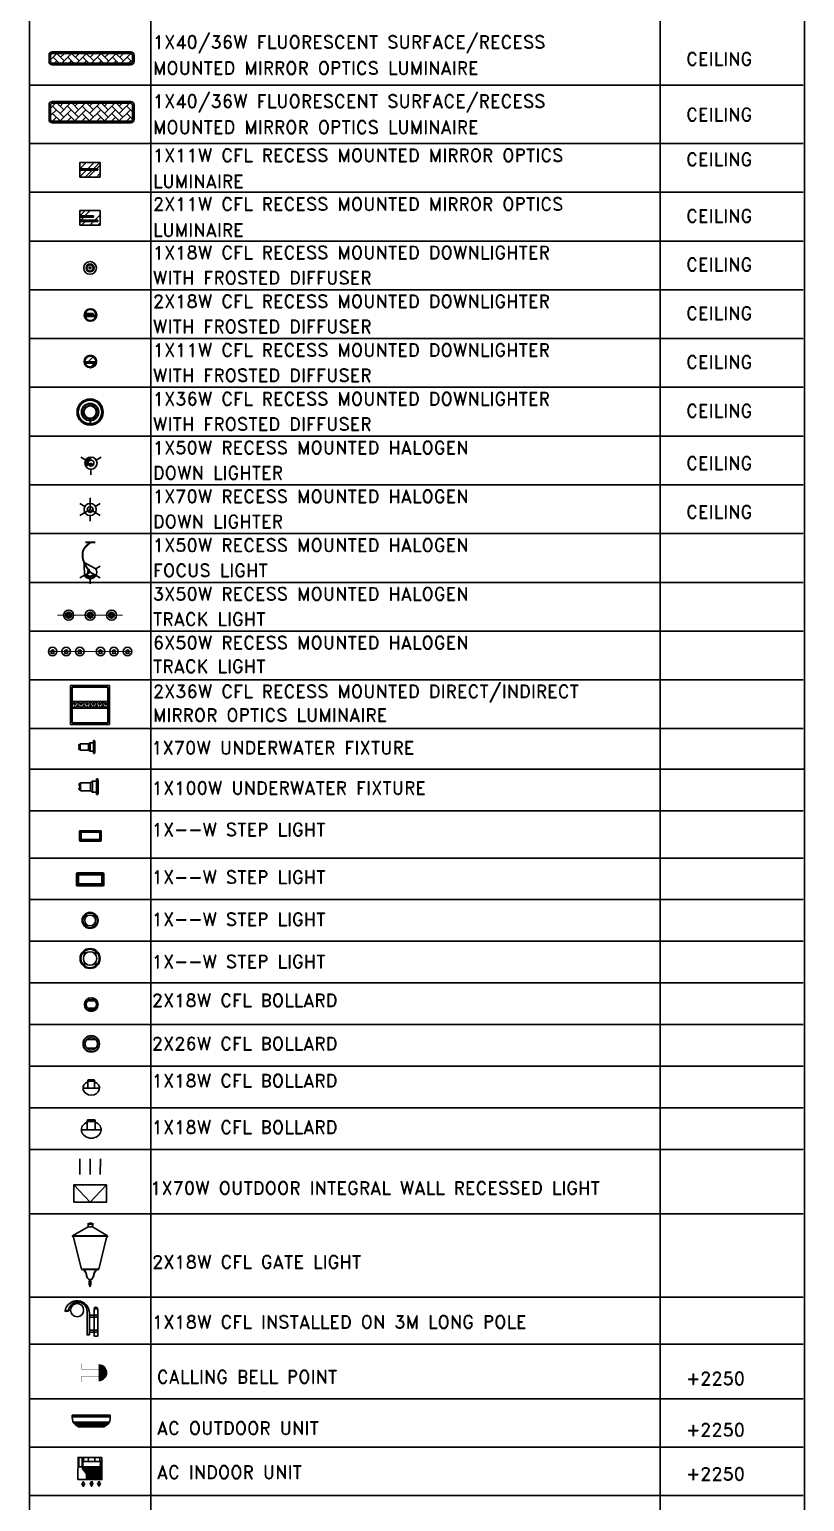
# Model space of a CAD drawing. Header units: metres. Extents: x 191982 to 427160, y -8904 to 80370.
# Drawn here: x 191982 to 203831, y 35884 to 58379 of the extents above; entities that cross this region are included whole.
import ezdxf
from ezdxf.enums import TextEntityAlignment as Align

# ---------------------------------------------------------------- set-up
doc = ezdxf.new("R2010")
doc.units = ezdxf.units.M
doc.header["$LTSCALE"] = 700
doc.header["$MEASUREMENT"] = 0
doc.layers.get('0').update_dxf_attribs({"lineweight": 9})
for name, color, linetype, lineweight in [('EMATE_LEGENDS', 7, 'Continuous', 30), ('EMATE_LIGHTS', 6, 'Continuous', 30), ('EMATE_POINTS', 1, 'Continuous', 30)]:
    doc.layers.add(name, color=color, linetype=linetype, lineweight=lineweight)
doc.styles.add('ROMAND', font='ROMAND.shx')

# ---------------------------------------------------------------- blocks, each defined once
blk = doc.blocks.new('BELL')
h = blk.add_hatch()
h.set_pattern_fill('ANSI31', color=256, scale=100, style=0)
h.set_pattern_definition([(45, (-34783.512, 13792.402), (-8.8388348, 8.8388348), [])])
h.paths.add_polyline_path([(-119, 0), (119, 0, 1)])
at = {"const_width": 5}
for points in [[(-53, 0), (-53, -265), (-142, -265)], [(-119, 0), (119, 0)], [(53, 0), (53, -265), (142, -265)]]:
    blk.add_lwpolyline(points, dxfattribs=at)
blk.add_arc((0, 0), 119, 0, 180)
blk = doc.blocks.new('CFL-1X18R')
for p, q in [((-12, -10), (-12, 10)), ((-12, 10), (-2, 10)), ((-2, -10), (-2, 10)), ((2, -10), (2, 10)), ((2, 10), (12, 10)), ((12, -10), (12, 10)), ((-12, -10), (-2, -10)), ((2, -10), (12, -10))]:
    blk.add_line(p, q)
for radius in [97.5, 60, 47.5]:
    blk.add_circle((0, 0), radius)
at = {"style": 'ROMAND', "flags": 1}
for tag, p in [('WATT', (2, 31)), ('DESC', (2, -183))]:
    blk.add_attdef(tag, text='', height=150, dxfattribs=at).set_placement(p, align=Align.CENTER)
blk = doc.blocks.new('CFL-1X11R')
h = blk.add_hatch()
h.set_pattern_fill('ANSI32', color=256, scale=50, angle=135, style=0)
h.set_pattern_definition([(180, (-85.549, -534.83), (-4e-15, -18.75), []), (180, (-91.799, -528.58), (-4e-15, -18.75), [])])
h.paths.add_polyline_path([(-95, 0, 1), (95, 0, 1)])
h.paths.add_polyline_path([(84, 0, -1), (-84, 0, -1)], flags=16)
h = blk.add_hatch()
h.set_pattern_fill('AR-RROOF', color=256, scale=180, angle=45, style=0)
h.set_pattern_definition([(45, (-85.55, -534.83), (152.735, 407.294), [2700, -360, 900, -180]), (45, (20.1, -301.9), (-296.56, 42), [540, -59.4, 1080, -135]), (45, (-130.1, -363), (576.575, 747.13), [1440, -252, 720, -180])])
h.paths.add_polyline_path([(69, -3), (69, -23), (-81, -23, 0.870121), (84, 0, 1), (-84, 0, 0.008931), (-84, -3)])
for p, q in [((69, -3), (-84, -3)), ((69, -23), (-81, -23)), ((69, -3), (69, -23))]:
    blk.add_line(p, q)
for radius in [95, 84]:
    blk.add_circle((0, 0), radius)
at = {"style": 'ROMAND', "flags": 1}
for tag, p in [('WATT', (-5, 43)), ('DESC', (-5, -171))]:
    blk.add_attdef(tag, text='', height=150, dxfattribs=at).set_placement(p, align=Align.CENTER)
blk = doc.blocks.new('CFL-SQ-2X11F')
h = blk.add_hatch()
h.set_pattern_fill('AR-RROOF', color=256, scale=180, angle=45, style=0)
h.set_pattern_definition([(45, (-127.63, -440.13), (152.735, 407.294), [2700, -360, 900, -180]), (45, (-21.99, -207.21), (-296.56, 42), [540, -59.4, 1080, -135]), (45, (-172.18, -268.31), (576.575, 747.13), [1440, -252, 720, -180])])
h.paths.add_polyline_path([(156, -112), (156, 112), (-156, 112), (-156, -112)])
h = blk.add_hatch()
h.set_pattern_fill('ANGLE', color=256, scale=50, angle=45, style=0)
h.set_pattern_definition([(45, (-127.627, -440.134), (-9.72272, 9.72272), [10, -3.75]), (135, (-127.627, -440.134), (-9.72272, -9.72272), [10, -3.75])])
h.paths.add_polyline_path([(50, 14), (50, 34), (-156, 34), (-156, 14)])
h.paths.add_polyline_path([(-156, -35), (-156, -55), (117, -55), (117, -35)])
for p, q in [((-156, 112), (-156, -112)), ((156, 112), (-156, 112)), ((50, 34), (-156, 34)), ((50, 14), (-156, 14)), ((50, 34), (50, 14)), ((156, -112), (156, 112)), ((117, -35), (-156, -35)), ((117, -55), (-156, -55)), ((156, -112), (-156, -112)), ((117, -35), (117, -55))]:
    blk.add_line(p, q)
at = {"style": 'ROMAND', "flags": 1}
for tag, p in [('WATT', (18, -291)), ('DESC', (18, -505))]:
    blk.add_attdef(tag, text='', height=150, dxfattribs=at).set_placement(p, align=Align.CENTER)
blk = doc.blocks.new('CFL-SQ-1X11F')
h = blk.add_hatch()
h.set_pattern_fill('AR-RROOF', color=256, scale=180, angle=45, style=0)
h.set_pattern_definition([(45, (-127.63, -440.13), (152.735, 407.294), [2700, -360, 900, -180]), (45, (-21.99, -207.21), (-296.56, 42), [540, -59.4, 1080, -135]), (45, (-172.18, -268.31), (576.575, 747.13), [1440, -252, 720, -180])])
h.paths.add_polyline_path([(156, 112), (-156, 112), (-156, -112), (156, -112)])
for p, q in [((-156, 112), (-156, -112)), ((156, 112), (-156, 112)), ((117, 12), (-156, 12)), ((117, 12), (117, -8)), ((156, -112), (156, 112)), ((117, -8), (-156, -8)), ((156, -112), (-156, -112))]:
    blk.add_line(p, q)
at = {"style": 'ROMAND', "flags": 1}
for tag, p in [('WATT', (18, -291)), ('DESC', (18, -505))]:
    blk.add_attdef(tag, text='', height=150, dxfattribs=at).set_placement(p, align=Align.CENTER)
blk = doc.blocks.new('FL-MO-2X40')
h = blk.add_hatch()
h.set_pattern_fill('AR-HBONE', color=256, scale=20, style=0)
h.set_pattern_definition([(45, (-1693.15, 639.375), (9e-15, 113.137), [240, -80]), (135, (-1636.58, 695.94), (9e-15, 113.137), [240, -80])])
h.paths.add_polyline_path([(-600, 137, 0.414214), (-625, 112), (-625, -112, 0.414214), (-600, -137), (600, -137, 0.414214), (625, -112), (625, 112, 0.414214), (600, 137)])
for points in [[(-650, -112), (-650, 112, -0.414214), (-600, 162), (600, 162, -0.414214), (650, 112), (650, -112, -0.414214), (600, -162), (-600, -162, -0.414214)], [(-625, -112), (-625, 112, -0.414214), (-600, 137), (600, 137, -0.414214), (625, 112), (625, -112, -0.414214), (600, -137), (-600, -137, -0.414214)]]:
    blk.add_lwpolyline(points, format="xyb", close=True)
at = {"style": 'ROMAND', "flags": 1}
for tag, p in [('WATT', (-9, 32)), ('DESC', (-9, -181))]:
    blk.add_attdef(tag, text='', height=150, dxfattribs=at).set_placement(p, align=Align.CENTER)
blk = doc.blocks.new('FL-MO-1X40')
h = blk.add_hatch()
h.set_pattern_fill('AR-HBONE', color=256, scale=20, style=0)
h.set_pattern_definition([(45, (-26802.25, -2120.76), (9e-15, 113.13708), [240, -80]), (135, (-26745.68, -2064.195), (9e-15, 113.13708), [240, -80])])
h.paths.add_polyline_path([(600, -75, 0.414214), (625, -50), (625, 50, 0.414214), (600, 75), (-600, 75, 0.414214), (-625, 50), (-625, -50, 0.414214), (-600, -75)])
for points in [[(-650, -50), (-650, 50, -0.414214), (-600, 100), (600, 100, -0.414214), (650, 50), (650, -50, -0.414214), (600, -100), (-600, -100, -0.414214)], [(-625, -50), (-625, 50, -0.414214), (-600, 75), (600, 75, -0.414214), (625, 50), (625, -50, -0.414214), (600, -75), (-600, -75, -0.414214)]]:
    blk.add_lwpolyline(points, format="xyb", close=True)
at = {"style": 'ROMAND', "flags": 1}
for tag, p in [('WATT', (-19, 27)), ('DESC', (-19, -187))]:
    blk.add_attdef(tag, text='', height=150, dxfattribs=at).set_placement(p, align=Align.CENTER)
blk = doc.blocks.new('CFL-2X36IN')
h = blk.add_hatch()
h.set_pattern_fill('HEX', color=256, scale=5, style=0)
h.set_pattern_definition([(0, (119.646, 295.673), (0, 27.4963), [15.875, -31.75]), (120, (119.646, 295.673), (-23.8125, -13.7481), [15.875, -31.75]), (60, (135.52, 295.673), (-23.8125, 13.7482), [15.875, -31.75])])
h.paths.add_polyline_path([(272, -50), (272, 50), (-272, 50), (-272, -50)])
for p, q in [((-298, 298), (298, 298)), ((-298, -298), (-298, 298)), ((-272, 272), (272, 272)), ((-272, -272), (-272, 272)), ((272, 272), (272, -272)), ((298, 298), (298, -298)), ((-272, 50), (272, 50)), ((-272, -50), (272, -50)), ((298, -298), (-298, -298)), ((272, -272), (-272, -272))]:
    blk.add_line(p, q)
at = {"style": 'ROMAND', "flags": 1}
for tag, p in [('WATT', (5, 31)), ('DESC', (5, -183))]:
    blk.add_attdef(tag, text='', height=150, dxfattribs=at).set_placement(p, align=Align.CENTER)
blk = doc.blocks.new('HAL-TRA-FC6')
at = {"const_width": 15}
blk.add_lwpolyline([(650, 0), (-650, 0)], dxfattribs=at)
for points, const_width in [([(-573, 12, 0.414214), (-585, 0, 0.131652), (-584, -6, 0.131652)], 25), ([(-365, 12, 0.414214), (-378, 0, 0.131652), (-376, -6, 0.131652)], 25), ([(-158, 12, 0.414214), (-170, 0, 0.131652), (-168, -6, 0.131652)], 25), ([(158, 12, -0.414214), (170, 0, -0.131652), (168, -6, -0.131652)], 25), ([(365, 12, -0.414214), (378, 0, -0.131652), (376, -6, -0.131652)], 25), ([(573, 12, -0.414214), (585, 0, -0.131652), (584, -6, -0.131652)], 25), ([(-603, -18, 0.414214), (-555, -30, 0.131652), (-543, -18, 0.131652)], 20), ([(-396, -18, 0.414214), (-348, -30, 0.131652), (-335, -18, 0.131652)], 20), ([(-188, -18, 0.414214), (-140, -30, 0.131652), (-127, -18, 0.131652)], 20), ([(188, -18, -0.414214), (140, -30, -0.131652), (127, -18, -0.131652)], 20), ([(396, -18, -0.414214), (348, -30, -0.131652), (335, -18, -0.131652)], 20), ([(603, -18, -0.414214), (555, -30, -0.131652), (543, -18, -0.131652)], 20)]:
    blk.add_lwpolyline(points, format="xyb", dxfattribs=dict(const_width=const_width))
for centre, radius in [((-573, 0), 65), ((-573, 0), 25), ((-365, 0), 65), ((-365, 0), 25), ((-158, 0), 65), ((-158, 0), 25), ((158, 0), 65), ((158, 0), 25), ((365, 0), 65), ((365, 0), 25), ((573, 0), 65), ((573, 0), 25)]:
    blk.add_circle(centre, radius)
at = {"style": 'ROMAND', "flags": 1}
for tag, p in [('WATT', (5, 29)), ('DESC', (5, -185))]:
    blk.add_attdef(tag, text='', height=150, dxfattribs=at).set_placement(p, align=Align.CENTER)
blk = doc.blocks.new('HAL-TRA-FC3')
at = {"const_width": 15}
blk.add_lwpolyline([(500, 0), (-500, 0)], dxfattribs=at)
for points, const_width in [([(-328, 12, 0.414214), (-341, 0, 0.131652), (-339, -6, 0.131652)], 25), ([(0, 12, 0.414214), (-12, 0, 0.131652), (-11, -6, 0.131652)], 25), ([(328, 12, -0.414214), (341, 0, -0.131652), (339, -6, -0.131652)], 25), ([(-358, -18, 0.414214), (-311, -30, 0.131652), (-298, -18, 0.131652)], 20), ([(-30, -18, 0.414214), (18, -30, 0.131652), (30, -18, 0.131652)], 20), ([(358, -18, -0.414214), (311, -30, -0.131652), (298, -18, -0.131652)], 20)]:
    blk.add_lwpolyline(points, format="xyb", dxfattribs=dict(const_width=const_width))
for centre, radius in [((-328, 0), 76.7), ((-328, 0), 45), ((-328, 0), 25), ((0, 0), 76.7), ((0, 0), 45), ((0, 0), 25), ((328, 0), 76.7), ((328, 0), 45), ((328, 0), 25)]:
    blk.add_circle(centre, radius)
at = {"style": 'ROMAND', "flags": 1}
for tag, p in [('WATT', (5, 29)), ('DESC', (5, -185))]:
    blk.add_attdef(tag, text='', height=150, dxfattribs=at).set_placement(p, align=Align.CENTER)
blk = doc.blocks.new('HAL-FOC')
h = blk.add_hatch()
h.set_pattern_fill('ANSI31', color=256, style=0)
h.set_pattern_definition([(45, (-112.91174, -157.21408), (-0.08838835, 0.08838835), [])])
h.paths.add_polyline_path([(0, 45), (0, 93, 0.414214), (-93, 0, 0.131652), (-80, -46), (-39, -22, -0.131652), (-45, 0, -0.414214)])
h.paths.add_polyline_path([(39, -22), (0, 0), (-39, -22, 0.57735)])
for p, q in [((-78, 45), (-156, 90)), ((78, 45), (156, 90)), ((0, -90), (0, -180))]:
    blk.add_line(p, q)
for radius in [92.8, 45]:
    blk.add_circle((0, 0), radius)
at = {"style": 'ROMAND', "flags": 1}
for tag, p in [('WATT', (5, 29)), ('DESC', (5, -185))]:
    blk.add_attdef(tag, text='', height=150, dxfattribs=at).set_placement(p, align=Align.CENTER)
blk = doc.blocks.new('HAL-ADJ')
for p, q in [((0, -447), (-155, -537)), ((-91, -300), (88, -396)), ((-87, -497), (-91, -320)), ((0, -447), (156, -537)), ((78, -402), (156, -357)), ((0, -537), (0, -627))]:
    blk.add_line(p, q)
at = {"const_width": 30}
for points in [[(0, -447), (-31, -405), (-57, -367), (-77, -332), (-91, -300), (-102, -272), (-109, -245), (-113, -222), (-115, -200), (-115, -179), (-114, -160), (-112, -143), (-107, -126), (-102, -111), (-94, -96), (-85, -81), (-74, -67), (-62, -53), (-48, -40), (-34, -27), (-21, -16), (-9, -7), (0, 0), (6, 5), (8, 6)], [(-70, 6), (82, 6)]]:
    blk.add_lwpolyline(points, dxfattribs=at)
for points, const_width in [([(0, -422, 0.414214), (-25, -447, 0.131652), (-21, -459, 0.131652)], 50), ([(-60, -482, 0.414214), (35, -507, 0.131652), (61, -482, 0.131652)], 40)]:
    blk.add_lwpolyline(points, format="xyb", dxfattribs=dict(const_width=const_width))
blk.add_arc((0, -447), 101, 210, 30)
at = {"style": 'ROMAND', "flags": 1}
for tag, p in [('WATT', (3, 35)), ('DESC', (3, -179))]:
    blk.add_attdef(tag, text='', height=150, dxfattribs=at).set_placement(p, align=Align.CENTER)
blk = doc.blocks.new('HAL-SPOT')
for p, q in [((-78, 45), (-156, 90)), ((0, 0), (-156, -90)), ((0, 0), (0, 180)), ((0, 0), (156, -90)), ((78, 45), (156, 90)), ((0, -90), (0, -180))]:
    blk.add_line(p, q)
at = {"const_width": 20}
blk.add_lwpolyline([(-30, -18, 0.414214), (18, -30, 0.131652), (30, -18, 0.131652)], format="xyb", dxfattribs=at)
for radius in [92.8, 45]:
    blk.add_circle((0, 0), radius)
at = {"style": 'ROMAND', "flags": 1}
for tag, p in [('WATT', (5, 29)), ('DESC', (5, -185))]:
    blk.add_attdef(tag, text='', height=150, dxfattribs=at).set_placement(p, align=Align.CENTER)
blk = doc.blocks.new('CFL-1X36R')
h = blk.add_hatch()
h.set_pattern_fill('ANSI31', color=256, scale=180, style=0)
h.set_pattern_definition([(45, (-511.831, -305.69), (-15.9099, 15.9099), [])])
h.paths.add_polyline_path([(-132, 0, 1), (132, 0, 1)])
h.paths.add_polyline_path([(95, 0, -1), (-95, 0, -1)], flags=16)
at = {"const_width": 30}
blk.add_lwpolyline([(5, -93), (5, -181)], dxfattribs=at)
for radius in [200, 180, 132, 95]:
    blk.add_circle((0, 0), radius)
at = {"style": 'ROMAND', "flags": 1}
for tag, p in [('WATT', (8, 34)), ('DESC', (8, -180))]:
    blk.add_attdef(tag, text='', height=150, dxfattribs=at).set_placement(p, align=Align.CENTER)
blk = doc.blocks.new('CFL-2X18R')
h = blk.add_hatch()
h.set_pattern_fill('ANSI37', color=256, scale=100, style=0)
h.paths.add_polyline_path([(40, 3), (40, 23), (-81, 23, 0.060481), (-84, 3)])
h.paths.add_polyline_path([(69, -23), (69, -3), (-84, -3, 0.060481), (-81, -23)])
for p, q in [((40, 3), (-84, 3)), ((40, 23), (-81, 23)), ((40, 23), (40, 3)), ((69, -3), (-84, -3)), ((69, -23), (-81, -23)), ((69, -3), (69, -23))]:
    blk.add_line(p, q)
for radius in [95, 84]:
    blk.add_circle((0, 0), radius)
at = {"style": 'ROMAND', "flags": 1}
for tag, p in [('WATT', (8, 34)), ('DESC', (8, -180))]:
    blk.add_attdef(tag, text='', height=150, dxfattribs=at).set_placement(p, align=Align.CENTER)
blk = doc.blocks.new('UN-1X150')
for p, q in [((-22, 48), (-13, 48)), ((-22, 48), (-22, 12)), ((-13, 37), (-22, 37)), ((-13, 23), (-22, 23)), ((-22, 12), (-13, 12)), ((-13, 48), (-13, 12)), ((-13, 42), (0, 42)), ((-13, 18), (0, 18)), ((-10, 40), (-10, 20)), ((-6, 40), (-6, 20)), ((-3, 40), (-3, 20)), ((0, 60), (0, -60)), ((0, 60), (154, 60)), ((184, 84), (154, 60)), ((154, -60), (154, 60)), ((184, 84), (246, 84)), ((184, -84), (184, 84)), ((246, 120), (246, -120)), ((246, 120), (264, 120)), ((264, 120), (264, -120)), ((269, 106), (264, 106)), ((269, 106), (269, -106)), ((-22, -12), (-13, -12)), ((-22, -48), (-22, -12)), ((-13, -23), (-22, -23)), ((-13, -37), (-22, -37)), ((-22, -48), (-13, -48)), ((-13, -48), (-13, -12)), ((-13, -18), (0, -18)), ((-13, -42), (0, -42)), ((-10, -40), (-10, -20)), ((-6, -40), (-6, -20)), ((-3, -40), (-3, -20)), ((0, -60), (154, -60)), ((184, -84), (154, -60)), ((184, -84), (246, -84)), ((246, -120), (264, -120)), ((269, -106), (264, -106))]:
    blk.add_line(p, q)
at = {"style": 'ROMAND', "flags": 1}
for tag, p in [('WATT', (138, 31)), ('DESC', (138, -183))]:
    blk.add_attdef(tag, text='', height=150, dxfattribs=at).set_placement(p, align=Align.CENTER)
blk = doc.blocks.new('UN-1X100')
for p, q in [((-18, 40), (-11, 40)), ((-18, 40), (-18, 10)), ((-11, 31), (-18, 31)), ((-11, 19), (-18, 19)), ((-18, 10), (-11, 10)), ((-11, 40), (-11, 10)), ((-11, 35), (0, 35)), ((-11, 15), (0, 15)), ((-8, 34), (-8, 17)), ((-5, 34), (-5, 17)), ((-2, 34), (-2, 17)), ((0, 50), (0, -50)), ((0, 50), (128, 50)), ((153, 64), (128, 50)), ((128, -50), (128, 50)), ((153, 64), (205, 64)), ((153, -64), (153, 64)), ((205, 100), (205, -100)), ((205, 100), (220, 100)), ((220, 100), (220, -100)), ((224, 88), (220, 88)), ((224, 88), (224, -88)), ((-18, -10), (-11, -10)), ((-18, -40), (-18, -10)), ((-11, -19), (-18, -19)), ((-11, -31), (-18, -31)), ((-18, -40), (-11, -40)), ((-11, -40), (-11, -10)), ((-11, -15), (0, -15)), ((-11, -35), (0, -35)), ((-8, -34), (-8, -17)), ((-5, -34), (-5, -17)), ((-2, -34), (-2, -17)), ((0, -50), (128, -50)), ((153, -64), (128, -50)), ((153, -64), (205, -64)), ((205, -100), (220, -100)), ((224, -88), (220, -88))]:
    blk.add_line(p, q)
at = {"style": 'ROMAND', "flags": 1}
for tag, p in [('WATT', (113, 31)), ('DESC', (113, -183))]:
    blk.add_attdef(tag, text='', height=150, dxfattribs=at).set_placement(p, align=Align.CENTER)
blk = doc.blocks.new('B1X26CFL')
for p, q in [((-151, 0), (151, 0)), ((-60, 0), (-60, 144)), ((-60, 126), (60, 126)), ((-54, 150), (54, 150)), ((60, 0), (60, 144))]:
    blk.add_line(p, q)
for centre, start, end in [((-54, 144), 90, 180), ((54, 144), 0, 90)]:
    blk.add_arc(centre, 6, start, end)
blk.add_ellipse((0, 0), major_axis=(151, 0), ratio=0.843698, start_param=1.978852, end_param=7.445926)
at = {"style": 'ROMAND', "flags": 1}
for tag, p in [('WATT', (0, 44)), ('DESC', (0, -170))]:
    blk.add_attdef(tag, text='', height=150, dxfattribs=at).set_placement(p, align=Align.CENTER)
blk = doc.blocks.new('B1X18CFL')
for p, q in [((-126, 0), (126, 0)), ((-50, 0), (-50, 120)), ((-50, 105), (50, 105)), ((-45, 125), (45, 125)), ((50, 0), (50, 120))]:
    blk.add_line(p, q)
for centre, start, end in [((-45, 120), 90, 180), ((45, 120), 0, 90)]:
    blk.add_arc(centre, 5, start, end)
blk.add_ellipse((0, 0), major_axis=(126, 0), ratio=0.843698, start_param=1.978852, end_param=7.445926)
at = {"style": 'ROMAND', "flags": 1}
for tag, p in [('WATT', (0, 44)), ('DESC', (0, -170))]:
    blk.add_attdef(tag, text='', height=150, dxfattribs=at).set_placement(p, align=Align.CENTER)
blk = doc.blocks.new('B2X26CFL')
for p, q in [((-69, 67), (69, 67)), ((-69, -67), (69, -67))]:
    blk.add_line(p, q)
for radius in [126, 122, 96]:
    blk.add_circle((0, 0), radius)
at = {"style": 'ROMAND', "flags": 1}
for tag, p in [('WATT', (7, 44)), ('DESC', (7, -170))]:
    blk.add_attdef(tag, text='', height=150, dxfattribs=at).set_placement(p, align=Align.CENTER)
blk = doc.blocks.new('B2X18CFL')
for p, q in [((-57, 56), (57, 56)), ((-57, -56), (57, -56))]:
    blk.add_line(p, q)
for radius in [105, 102, 80]:
    blk.add_circle((0, 0), radius)
at = {"style": 'ROMAND', "flags": 1}
for tag, p in [('WATT', (7, 44)), ('DESC', (7, -170))]:
    blk.add_attdef(tag, text='', height=150, dxfattribs=at).set_placement(p, align=Align.CENTER)
blk = doc.blocks.new('1X150ROUND')
for centre, radius in [((0, 0), 153), ((0, 0), 141), ((0, 0), 103), ((-84, 84), 12.5), ((84, 84), 12.5), ((-84, -84), 12.5), ((84, -84), 12.5)]:
    blk.add_circle(centre, radius)
at = {"style": 'ROMAND', "flags": 1}
for tag, p in [('WATT', (2, 27)), ('DESC', (2, -187))]:
    blk.add_attdef(tag, text='', height=150, dxfattribs=at).set_placement(p, align=Align.CENTER)
blk = doc.blocks.new('1X70ROUND')
for centre, radius in [((0, 0), 122), ((0, 0), 112), ((0, 0), 82.5), ((-67, 67), 10), ((67, 67), 10), ((-67, -67), 10), ((67, -67), 10)]:
    blk.add_circle(centre, radius)
at = {"style": 'ROMAND', "flags": 1}
for tag, p in [('WATT', (2, 27)), ('DESC', (2, -187))]:
    blk.add_attdef(tag, text='', height=150, dxfattribs=at).set_placement(p, align=Align.CENTER)
blk = doc.blocks.new('1X150SQ')
for p, q in [((-208, 87), (-208, -88)), ((-202, 87), (-202, -88)), ((-196, 100), (196, 100)), ((-196, 94), (196, 94)), ((-177, 69), (177, 69)), ((-177, 69), (-177, -69)), ((177, 69), (177, -69)), ((202, 87), (202, -88)), ((208, 87), (208, -88)), ((-196, -94), (196, -94)), ((-196, -100), (196, -100)), ((-177, -69), (177, -69))]:
    blk.add_line(p, q)
for centre in [(-191, 82), (0, 82), (191, 82), (-191, -82), (0, -82), (191, -82)]:
    blk.add_circle(centre, 7.2)
for centre, radius, start, end in [((-196, 87), 12.5, 90, 180), ((-196, 87), 6.25, 90, 180), ((196, 87), 12.5, 0, 90), ((196, 87), 6.25, 0, 90), ((-196, -88), 12.5, 180, 270), ((-196, -88), 6.25, 180, 270), ((196, -88), 6.25, 270, 0), ((196, -88), 12.5, 270, 0)]:
    blk.add_arc(centre, radius, start, end)
at = {"style": 'ROMAND', "flags": 1}
for tag, p in [('WATT', (1, 30)), ('DESC', (1, -184))]:
    blk.add_attdef(tag, text='', height=150, dxfattribs=at).set_placement(p, align=Align.CENTER)
blk = doc.blocks.new('1X70SQ')
for p, q in [((-167, 70), (-167, -70)), ((-162, 70), (-162, -70)), ((-157, 80), (156, 80)), ((-157, 75), (156, 75)), ((-142, 55), (-142, -55)), ((-142, 55), (142, 55)), ((142, 55), (142, -55)), ((162, 70), (162, -70)), ((166, 70), (166, -70)), ((-157, -75), (156, -75)), ((-157, -80), (156, -80)), ((-142, -55), (142, -55))]:
    blk.add_line(p, q)
for centre in [(-153, 66), (0, 66), (153, 66), (-153, -66), (0, -66), (153, -66)]:
    blk.add_circle(centre, 5.76)
for centre, radius, start, end in [((-157, 70), 10, 90, 180), ((-157, 70), 5, 90, 180), ((156, 70), 10, 0, 90), ((156, 70), 5, 0, 90), ((-157, -70), 10, 180, 270), ((-157, -70), 5, 180, 270), ((156, -70), 10, 270, 0), ((156, -70), 5, 270, 0)]:
    blk.add_arc(centre, radius, start, end)
at = {"style": 'ROMAND', "flags": 1}
for tag, p in [('WATT', (1, 30)), ('DESC', (1, -184))]:
    blk.add_attdef(tag, text='', height=150, dxfattribs=at).set_placement(p, align=Align.CENTER)
blk = doc.blocks.new('IDU')
at = {"layer": 'EMATE_POINTS'}
h = blk.add_hatch(dxfattribs=at)
h.set_pattern_fill('ANSI31', color=256, scale=100, style=0)
h.set_pattern_definition([(134.9824, (1218.41735, 278.20873), (0.0884155, 0.0883612), [])])
edge = h.paths.add_edge_path()
edge.add_spline(control_points=[(1214.65, 279.53), (1214.65, 279.45), (1214.65, 279.36), (1214.65, 279.28)], knot_values=[191.198976, 191.198976, 191.198976, 191.198976, 213.95502, 213.95502, 213.95502, 213.95502], degree=3, periodic=0)
edge.add_line((1214.65, 279.28), (1208.85, 279.28))
edge.add_spline(control_points=[(1208.85, 279.28), (1208.85, 279.36), (1208.85, 279.45), (1208.85, 279.53)], knot_values=[191.170918, 191.170918, 191.170918, 191.170918, 213.95502, 213.95502, 213.95502, 213.95502], degree=3, periodic=0)
edge.add_line((1208.85, 279.53), (1214.65, 279.53))
for p, q in [((1214.65, 279.53), (1208.85, 279.53)), ((1208.85, 279.28), (1214.65, 279.28)), ((1209, 278.46), (1214.5, 278.46)), ((1209.12, 278.28), (1214.38, 278.28)), ((1209.31, 278.1), (1214.19, 278.1)), ((1209.54, 277.95), (1213.96, 277.95)), ((1213.69, 277.78), (1209.81, 277.78))]:
    blk.add_line(p, q, dxfattribs=at)
for points in [[(1209.81, 277.78), (1209.5, 277.96), (1208.84, 278.34), (1208.85, 279.11), (1208.85, 279.53)], [(1213.69, 277.78), (1214, 277.96), (1214.66, 278.34), (1214.65, 279.11), (1214.65, 279.53)]]:
    blk.add_open_spline(points, degree=3, knots=[0, 0, 0, 0, 99.430222, 213.95502, 213.95502, 213.95502, 213.95502], dxfattribs=at)
blk = doc.blocks.new('ODU')
at = {"layer": 'EMATE_POINTS'}
h = blk.add_hatch(dxfattribs=at)
h.set_pattern_fill('ANSI37', color=256, scale=1.40625, angle=179.8303, style=0)
h.set_pattern_definition([(134.830252, (6427.41282, 2172.25078), (0.124663815, 0.123927322), []), (44.830252, (6427.41282, 2172.25078), (0.123927322, -0.124663815), [])])
h.paths.add_polyline_path([(1210.94, 286.4), (1213.05, 286.39), (1213.05, 285.51), (1210.94, 285.52)])
h.paths.add_polyline_path([(1210.36, 287.1), (1213.05, 287.09), (1213.05, 286.39), (1210.94, 286.4)])
for p, q in [((1209.79, 288.9), (1209.78, 287.47)), ((1210.26, 288.89), (1209.79, 288.9)), ((1210.26, 288.89), (1210.26, 287.47)), ((1213.16, 288.26), (1210.26, 288.27)), ((1210.36, 287.33), (1210.37, 288.27)), ((1212.96, 288.89), (1212.2, 288.89)), ((1212.2, 288.89), (1212.2, 288.27)), ((1212.2, 288.27), (1212.96, 288.26)), ((1212.96, 288.26), (1212.96, 288.89)), ((1213.06, 288.26), (1213.05, 287.32)), ((1213.16, 287.46), (1213.16, 288.26)), ((1209.78, 287.47), (1210.26, 287.47)), ((1213.16, 287.46), (1210.26, 287.47)), ((1213.05, 287.32), (1210.36, 287.33)), ((1213.05, 287.25), (1210.36, 287.26)), ((1213.05, 287.17), (1210.36, 287.18)), ((1213.05, 287.09), (1210.36, 287.1)), ((1210.94, 286.4), (1210.36, 287.1)), ((1210.94, 286.4), (1213.05, 286.39)), ((1210.94, 285.52), (1210.94, 286.4)), ((1213.05, 286.39), (1213.05, 287.09)), ((1213.05, 286.39), (1213.05, 285.51))]:
    blk.add_line(p, q, dxfattribs=at)
for points in [[(1213.28, 288.9), (1209.65, 288.91), (1209.64, 285.5), (1213.27, 285.49)], [(1210.46, 288.27), (1210.46, 288.89), (1211.23, 288.89), (1211.22, 288.27)], [(1210.67, 284.74), (1210.53, 284.74), (1210.53, 284.51), (1210.36, 284.51), (1210.36, 284.74), (1210.22, 284.74), (1210.45, 285.19)], [(1211.94, 284.95), (1211.81, 284.95), (1211.81, 285.18), (1211.63, 285.18), (1211.63, 284.95), (1211.49, 284.95), (1211.72, 284.5)], [(1213.09, 284.95), (1212.95, 284.95), (1212.95, 285.18), (1212.78, 285.18), (1212.78, 284.95), (1212.64, 284.95), (1212.86, 284.5)]]:
    blk.add_lwpolyline(points, close=True, dxfattribs=at)
for points in [[(1210.34, 288.11, 1), (1210.29, 288.11), (1210.29, 288.01, 1), (1210.34, 288.01)], [(1213.08, 288.1, -1), (1213.13, 288.1), (1213.13, 288, -1), (1213.08, 288)], [(1210.34, 287.57, -1), (1210.29, 287.57), (1210.29, 287.68, -1), (1210.34, 287.68)], [(1213.08, 287.57, 1), (1213.13, 287.57), (1213.13, 287.67, 1), (1213.08, 287.67)]]:
    blk.add_lwpolyline(points, format="xyb", close=True, dxfattribs=at)
for points in [[(1210.36, 287.1), (1210.33, 287.14), (1210.36, 287.18), (1210.33, 287.22), (1210.36, 287.26), (1210.33, 287.29), (1210.36, 287.33)], [(1213.05, 287.09), (1213.09, 287.13), (1213.05, 287.17), (1213.09, 287.21), (1213.05, 287.25), (1213.09, 287.29), (1213.05, 287.32)], [(1209.64, 285.52), (1213.29, 285.51)]]:
    blk.add_lwpolyline(points, dxfattribs=at)
blk = doc.blocks.new('Wall-recessed floor washer')
for p, q in [((0.213, 0.127), (0.331, 0.127)), ((0.213, 0.048), (0.331, 0.048)), ((0.213, -0.03), (0.331, -0.03))]:
    blk.add_line(p, q)
blk.add_lwpolyline([(0, 0.172), (0.134, 0.172), (0.134, -0.077), (0, -0.077)], close=True)
blk.add_lwpolyline([(0.134, -0.077), (0, 0.048), (0.134, 0.172)])
blk = doc.blocks.new('EXT1')
at = {"layer": 'EMATE_LIGHTS'}
for p, q in [((1160.23, 307.77), (1160.23, 307.68)), ((1160.36, 307.77), (1160.36, 307.68)), ((1161.78, 302.78), (1161.78, 306.36)), ((1162.15, 302.79), (1162.15, 306.09)), ((1162.83, 306.74), (1163.41, 306.74)), ((1162.85, 302.57), (1162.85, 306.74)), ((1163.41, 302.57), (1163.41, 306.74)), ((1162.15, 305.76), (1163.41, 305.76)), ((1162.15, 305.47), (1163.41, 305.47)), ((1162.15, 303.49), (1163.41, 303.49)), ((1162.15, 303.2), (1163.41, 303.2)), ((1163.41, 302.57), (1162.85, 302.57))]:
    blk.add_line(p, q, dxfattribs=at)
blk.add_circle((1160.27, 306.54), 0.994, dxfattribs=at)
for centre, radius, start, end in [((1160.27, 306.09), 1.88, 0, 170.1547), ((1160.38, 306.38), 1.4, 359.4494, 177.4513), ((1163.12, 306.74), 0.269, 0, 180)]:
    blk.add_arc(centre, radius, start, end, dxfattribs=at)
for centre, major_axis, ratio in [((1158.7, 306.42), (0.292, 0), 0.214057), ((1161.96, 302.79), (0.191, 0), 0.146421)]:
    blk.add_ellipse(centre, major_axis=major_axis, ratio=ratio, dxfattribs=at)
blk.add_spline([(1159.96, 307.48), (1160.02, 307.58), (1160.24, 307.68), (1160.37, 307.68), (1160.6, 307.57), (1160.65, 307.44)], degree=3, dxfattribs=at)
blk = doc.blocks.new('GTE')
at = {"layer": 'EMATE_LIGHTS'}
for p, q in [((1157.88, 323.8), (1158.35, 324.02)), ((1158.35, 324.02), (1158.8, 323.8)), ((1155.62, 322.04), (1157.99, 323.38)), ((1155.62, 322.04), (1160.96, 322.04)), ((1155.62, 322), (1160.96, 322)), ((1155.75, 321.8), (1156.97, 316.92)), ((1157.88, 323.8), (1158.8, 323.8)), ((1157.99, 323.38), (1157.99, 323.79)), ((1157.99, 323.38), (1158.65, 323.38)), ((1158.65, 323.38), (1158.65, 323.79)), ((1158.65, 323.38), (1160.96, 322.04)), ((1160.82, 321.8), (1159.61, 316.92)), ((1156.97, 316.92), (1159.61, 316.92)), ((1156.97, 316.89), (1159.61, 316.89))]:
    blk.add_line(p, q, dxfattribs=at)
for centre, radius in [((1158.29, 315.26), 0.12), ((1158.27, 314.35), 0.0618)]:
    blk.add_circle(centre, radius, dxfattribs=at)
for points in [[(1155.62, 322.04), (1155.65, 321.87), (1155.75, 321.8)], [(1160.96, 322.04), (1160.93, 321.87), (1160.82, 321.8)], [(1158.2, 315.17), (1158.14, 314.99), (1158.29, 314.32)], [(1158.35, 315.17), (1158.41, 314.99), (1158.26, 314.32)]]:
    blk.add_spline(points, degree=3, dxfattribs=at)
for points, knots in [([(1156.97, 316.92), (1157.14, 316.87), (1157.83, 316.66), (1157.65, 315.52), (1158.14, 315.3), (1158.17, 315.29)], [0, 0, 0, 0, 690.891981, 2679.600977, 2833.299312, 2833.299312, 2833.299312, 2833.299312]), ([(1156.98, 316.96), (1157.01, 316.95), (1157.04, 316.94), (1157.1, 316.92), (1157.13, 316.91), (1157.18, 316.89), (1157.21, 316.88), (1157.27, 316.86), (1157.3, 316.84), (1157.35, 316.82), (1157.37, 316.81), (1157.41, 316.78), (1157.43, 316.76), (1157.45, 316.74), (1157.46, 316.74), (1157.46, 316.73), (1157.47, 316.73), (1157.47, 316.72), (1157.48, 316.72), (1157.49, 316.71), (1157.49, 316.7), (1157.51, 316.68), (1157.52, 316.67), (1157.55, 316.64), (1157.56, 316.62), (1157.58, 316.58), (1157.6, 316.56), (1157.62, 316.5), (1157.63, 316.48), (1157.65, 316.42), (1157.66, 316.39), (1157.68, 316.33), (1157.69, 316.31), (1157.71, 316.23), (1157.72, 316.19), (1157.74, 316.11), (1157.75, 316.06), (1157.77, 315.98), (1157.78, 315.94), (1157.8, 315.85), (1157.81, 315.81), (1157.84, 315.74), (1157.85, 315.7), (1157.88, 315.64), (1157.89, 315.61), (1157.91, 315.56), (1157.93, 315.54), (1157.95, 315.5), (1157.97, 315.48), (1157.99, 315.45), (1158.01, 315.44), (1158.04, 315.41), (1158.05, 315.4), (1158.08, 315.38), (1158.08, 315.38), (1158.09, 315.37), (1158.09, 315.37), (1158.1, 315.37), (1158.1, 315.37), (1158.11, 315.36), (1158.11, 315.36), (1158.13, 315.35), (1158.14, 315.35), (1158.16, 315.34), (1158.17, 315.33), (1158.19, 315.33)], [0, 0, 0, 0, 116.417313, 116.417313, 232.834627, 232.834627, 349.25194, 349.25194, 465.669253, 465.669253, 563.334058, 563.334058, 660.998863, 660.998863, 683.547278, 683.547278, 701.948631, 701.948631, 720.349984, 720.349984, 757.15269, 757.15269, 830.758101, 830.758101, 904.363513, 904.363513, 1015.704598, 1015.704598, 1127.045683, 1127.045683, 1238.386768, 1238.386768, 1349.727854, 1349.727854, 1505.876832, 1505.876832, 1662.025809, 1662.025809, 1818.174787, 1818.174787, 1974.323765, 1974.323765, 2130.472743, 2130.472743, 2247.178968, 2247.178968, 2363.885193, 2363.885193, 2457.6168, 2457.6168, 2551.348407, 2551.348407, 2645.080013, 2645.080013, 2674.190627, 2674.190627, 2686.620892, 2686.620892, 2699.051158, 2699.051158, 2723.911689, 2723.911689, 2773.632751, 2773.632751, 2833.299312, 2833.299312, 2833.299312, 2833.299312]), ([(1159.6, 316.96), (1159.57, 316.95), (1159.54, 316.94), (1159.48, 316.92), (1159.45, 316.91), (1159.39, 316.89), (1159.36, 316.88), (1159.31, 316.86), (1159.28, 316.84), (1159.23, 316.82), (1159.21, 316.81), (1159.17, 316.78), (1159.15, 316.76), (1159.13, 316.74), (1159.12, 316.74), (1159.11, 316.73), (1159.11, 316.73), (1159.1, 316.72), (1159.1, 316.72), (1159.09, 316.71), (1159.08, 316.7), (1159.06, 316.68), (1159.05, 316.67), (1159.03, 316.64), (1159.02, 316.62), (1159, 316.58), (1158.98, 316.56), (1158.96, 316.5), (1158.94, 316.48), (1158.92, 316.42), (1158.91, 316.39), (1158.89, 316.33), (1158.89, 316.3), (1158.87, 316.23), (1158.86, 316.19), (1158.84, 316.11), (1158.83, 316.06), (1158.81, 315.98), (1158.8, 315.94), (1158.78, 315.85), (1158.76, 315.81), (1158.74, 315.73), (1158.73, 315.7), (1158.7, 315.63), (1158.69, 315.61), (1158.66, 315.56), (1158.65, 315.54), (1158.62, 315.5), (1158.61, 315.48), (1158.59, 315.45), (1158.57, 315.44), (1158.54, 315.41), (1158.52, 315.4), (1158.5, 315.38), (1158.5, 315.38), (1158.49, 315.37), (1158.49, 315.37), (1158.48, 315.37), (1158.48, 315.37), (1158.47, 315.36), (1158.47, 315.36), (1158.45, 315.35), (1158.44, 315.35), (1158.42, 315.34), (1158.41, 315.33), (1158.39, 315.33)], [0, 0, 0, 0, 116.336789, 116.336789, 232.673577, 232.673577, 349.010366, 349.010366, 465.347155, 465.347155, 563.05482, 563.05482, 660.762485, 660.762485, 683.455171, 683.455171, 701.895761, 701.895761, 720.33635, 720.33635, 757.217529, 757.217529, 830.979887, 830.979887, 904.742245, 904.742245, 1016.132305, 1016.132305, 1127.522365, 1127.522365, 1238.912425, 1238.912425, 1350.302486, 1350.302486, 1506.475262, 1506.475262, 1662.648038, 1662.648038, 1818.820814, 1818.820814, 1974.993591, 1974.993591, 2131.166367, 2131.166367, 2247.783149, 2247.783149, 2364.399932, 2364.399932, 2458.096785, 2458.096785, 2551.793638, 2551.793638, 2645.49049, 2645.49049, 2674.520032, 2674.520032, 2686.803168, 2686.803168, 2699.086305, 2699.086305, 2723.652579, 2723.652579, 2772.785127, 2772.785127, 2832.051636, 2832.051636, 2832.051636, 2832.051636]), ([(1159.61, 316.92), (1159.44, 316.87), (1158.75, 316.66), (1158.93, 315.52), (1158.44, 315.3), (1158.41, 315.29)], [0, 0, 0, 0, 690.891981, 2679.600977, 2832.051636, 2832.051636, 2832.051636, 2832.051636])]:
    blk.add_open_spline(points, degree=3, knots=knots, dxfattribs=at)

msp = doc.modelspace()

# ---------------------------------------------------------------- linework, layer by layer
at = {"layer": 'EMATE_LEGENDS'}
for p, q in [((191982.052, 57529.722), (203808.961, 57529.722)), ((191982.052, 56636.741), (203808.961, 56636.741)), ((191982.052, 55891.626), (203808.961, 55891.626)), ((191982.052, 55146.51), (203808.961, 55146.51)), ((191982.052, 54401.395), (203808.961, 54401.395)), ((191982.052, 53656.28), (203808.961, 53656.28)), ((191982.052, 53656.28), (203808.961, 53656.28)), ((191982.052, 52911.165), (203808.961, 52911.165)), ((191982.052, 52166.049), (203808.961, 52166.049)), ((191982.052, 51420.934), (203808.961, 51420.934)), ((191982.052, 50675.819), (203808.961, 50675.819)), ((191982.052, 49930.704), (203808.961, 49930.704)), ((191982.052, 49185.588), (203808.961, 49185.588)), ((191982.052, 48440.473), (203808.961, 48440.473)), ((191982.052, 47695.358), (203808.961, 47695.358)), ((191989.984, 47076.814), (203816.893, 47076.814)), ((191982.052, 46440.374), (203808.961, 46440.374)), ((191982.052, 45718.287), (203808.961, 45718.287)), ((191982.052, 45081.847), (203808.961, 45081.847)), ((191982.052, 44445.406), (203808.961, 44445.406)), ((191982.052, 43808.966), (203808.961, 43808.966)), ((191982.052, 43172.526), (203808.961, 43172.526)), ((191982.052, 42536.086), (203808.961, 42536.086)), ((191982.052, 41899.646), (203808.961, 41899.646)), ((191982.052, 41263.206), (203808.961, 41263.206)), ((191982.052, 40281.876), (203808.961, 40281.876)), ((191982.052, 39008.996), (203808.961, 39008.996)), ((191982.052, 38287.876), (203808.961, 38287.876)), ((191982.052, 37454.911), (203808.961, 37454.911)), ((191982.052, 36715.486), (203808.961, 36715.486)), ((191982.052, 35976.061), (203808.961, 35976.061))]:
    msp.add_line(p, q, dxfattribs=at)
msp.add_lwpolyline([(191982.052, 80369.506), (203830.889, 80369.506), (203830.889, -8904.059), (191982.052, -8904.059)], close=True, dxfattribs=at)
for points in [[(193836.711, 80369.506), (193836.711, -8904.059)], [(201625.132, 80369.506), (201625.132, -8904.059)]]:
    msp.add_lwpolyline(points, dxfattribs=at)

# ---------------------------------------------------------------- block references
at = {"layer": 'EMATE_LEGENDS', "xscale": 100, "yscale": 100, "zscale": 100}
for name, p in [('IDU', (71751.344, 9249.231)), ('ODU', (71760.223, 7668.942))]:
    msp.add_blockref(name, p, dxfattribs=at)
at = {"layer": 'EMATE_LIGHTS', "zscale": 100}
for name, p in [('FL-MO-1X40', (192931.426, 57938.419)), ('FL-MO-2X40', (192931.426, 57114.196)), ('CFL-SQ-1X11F', (192909.381, 56236.547)), ('CFL-SQ-2X11F', (192909.381, 55498.884)), ('CFL-1X18R', (192909.381, 54735.108)), ('CFL-1X11R', (192913.848, 53304.223))]:
    msp.add_blockref(name, p, dxfattribs=at)
at = {"layer": 'EMATE_LIGHTS'}
for name, p in [('CFL-2X18R', (192914.858, 54015.279)), ('CFL-1X36R', (192909.381, 52532.485)), ('HAL-FOC', (192923.078, 51752.728)), ('HAL-SPOT', (192909.381, 51043.543)), ('HAL-ADJ', (192908.919, 50534.537)), ('HAL-TRA-FC3', (192909.381, 49429.029)), ('HAL-TRA-FC6', (192909.381, 48873.161)), ('CFL-2X36IN', (192909.381, 48058.387)), ('UN-1X100', (192756.213, 47414.562)), ('UN-1X150', (192761.784, 46806.902)), ('1X70SQ', (192915.143, 46055.725)), ('1X150SQ', (192909.381, 45391.062)), ('1X70ROUND', (192909.381, 44764.637)), ('1X150ROUND', (192909.381, 44182.367)), ('B2X18CFL', (192926.948, 43478.528)), ('B2X26CFL', (192926.948, 42878.112)), ('B1X18CFL', (192926.948, 42201.762)), ('B1X26CFL', (192926.948, 41565.114))]:
    msp.add_blockref(name, p, dxfattribs=at)
at = {"layer": 'EMATE_LIGHTS', "xscale": 1999.999999999976, "yscale": 1999.999999999976, "zscale": 1999.999999999976, "rotation": 89.88902651310691}
msp.add_blockref('Wall-recessed floor washer', (193004.847, 40457.94), dxfattribs=at)
at = {"layer": 'EMATE_LIGHTS', "xscale": 100, "yscale": 100, "zscale": 100}
for name, p in [('GTE', (77080.491, 7741.82)), ('EXT1', (76684.271, 8154.935))]:
    msp.add_blockref(name, p, dxfattribs=at)
at = {"layer": 'EMATE_POINTS', "extrusion": (-3.22e-14, 4.12e-14, -1), "zscale": -1000, "rotation": 90.48349708742025}
msp.add_blockref('BELL', (-193042.157, 37852.867, 0), dxfattribs=at)

# ---------------------------------------------------------------- texts
at = {"layer": 'EMATE_LEGENDS', "style": 'ROMAND'}
for s, p in [('1X40/36W FLUORESCENT SURFACE/RECESS ', (193868.898, 58087.353)), ('MOUNTED MIRROR OPTICS LUMINAIRE', (193868.898, 57689.83)), ('CEILING', (202019.838, 57828.062)), ('1X40/36W FLUORESCENT SURFACE/RECESS ', (193868.898, 57183.581)), ('CEILING', (202019.838, 56978.9)), ('MOUNTED MIRROR OPTICS LUMINAIRE', (193868.898, 56786.057)), ('1X11W CFL RECESS MOUNTED MIRROR OPTICS ', (193868.898, 56356.322)), ('CEILING', (202019.838, 56294.499)), ('LUMINAIRE ', (193868.898, 55958.799)), ('2X11W CFL RECESS MOUNTED MIRROR OPTICS ', (193868.898, 55611.207)), ('CEILING', (202019.838, 55429.595)), ('LUMINAIRE ', (193868.898, 55213.683)), ('1X18W CFL RECESS MOUNTED DOWNLIGHTER ', (193868.898, 54870.2)), ('WITH FROSTED DIFFUSER', (193868.898, 54484.708)), ('CEILING', (202019.838, 54687.116)), ('2X18W CFL RECESS MOUNTED DOWNLIGHTER ', (193868.898, 54125.085)), ('CEILING', (202019.838, 53942)), ('WITH FROSTED DIFFUSER', (193868.898, 53739.592)), ('1X11W CFL RECESS MOUNTED DOWNLIGHTER ', (193868.898, 53379.97)), ('CEILING', (202019.838, 53196.885)), ('WITH FROSTED DIFFUSER', (193868.898, 52994.477)), ('1X36W CFL RECESS MOUNTED DOWNLIGHTER ', (193868.898, 52634.855)), ('CEILING', (202019.838, 52451.77)), ('WITH FROSTED DIFFUSER', (193868.898, 52249.362)), ('1X50W RECESS MOUNTED HALOGEN ', (193868.898, 51889.739)), ('CEILING', (202019.838, 51651.122)), ('DOWN LIGHTER', (193868.898, 51504.247)), ('1X70W RECESS MOUNTED HALOGEN ', (193868.898, 51144.624)), ('CEILING', (202019.838, 50906.007)), ('DOWN LIGHTER', (193868.898, 50759.131)), ('1X50W RECESS MOUNTED HALOGEN ', (193868.898, 50399.509)), ('FOCUS LIGHT', (193868.898, 50014.016)), ('3X50W RECESS MOUNTED HALOGEN ', (193868.898, 49654.394)), ('TRACK LIGHT', (193868.898, 49268.901)), ('6X50W RECESS MOUNTED HALOGEN ', (193868.898, 48909.278)), ('TRACK LIGHT', (193868.898, 48548.089)), ('2X36W CFL RECESS MOUNTED DIRECT/INDIRECT', (193868.898, 48164.163)), ('MIRROR OPTICS LUMINAIRE', (193868.898, 47802.974)), ('1X70W UNDERWATER FIXTURE', (193846.859, 47303.245)), ('1X100W UNDERWATER FIXTURE', (193852.431, 46689.128)), ('1X--W STEP LIGHT', (193852.431, 46052.688)), ('1X--W STEP LIGHT', (193852.431, 45326.711)), ('1X--W STEP LIGHT', (193852.431, 44681.398)), ('1X--W STEP LIGHT', (193852.431, 44036.085)), ('2X18W CFL BOLLARD', (193852.431, 43443.879)), ('2X26W CFL BOLLARD', (193852.431, 42782.3)), ('1X18W CFL BOLLARD', (193852.431, 42215.897)), ('1X18W CFL BOLLARD', (193852.431, 41505.118)), ('CALLING BELL POINT', (193928.941, 37690.517)), ('+2250', (202019.838, 37664.225)), ('AC OUTDOOR UNIT', (193928.941, 36907.695)), ('+2250', (202019.838, 36881.403)), ('AC INDOOR UNIT', (193928.941, 36232.848)), ('+2250', (202019.838, 36206.556))]:
    msp.add_text(s, height=200, dxfattribs=at).set_placement(p)
at = {"layer": 'EMATE_LEGENDS', "linetype": 'Continuous', "char_height": 200, "width": 8020.17024, "attachment_point": 1, "style": 'ROMAND'}
for s, insert in [('1X70W OUTDOOR INTEGRAL WALL RECESSED LIGHT', (193828.656, 40775.926)), ('2X18W CFL GATE LIGHT', (193856.65, 39646.018)), ('1X18W CFL INSTALLED ON 3M LONG POLE', (193856.65, 38729.133))]:
    msp.add_mtext(s, dxfattribs=dict(at, insert=insert))

doc.saveas('drawing.dxf')
